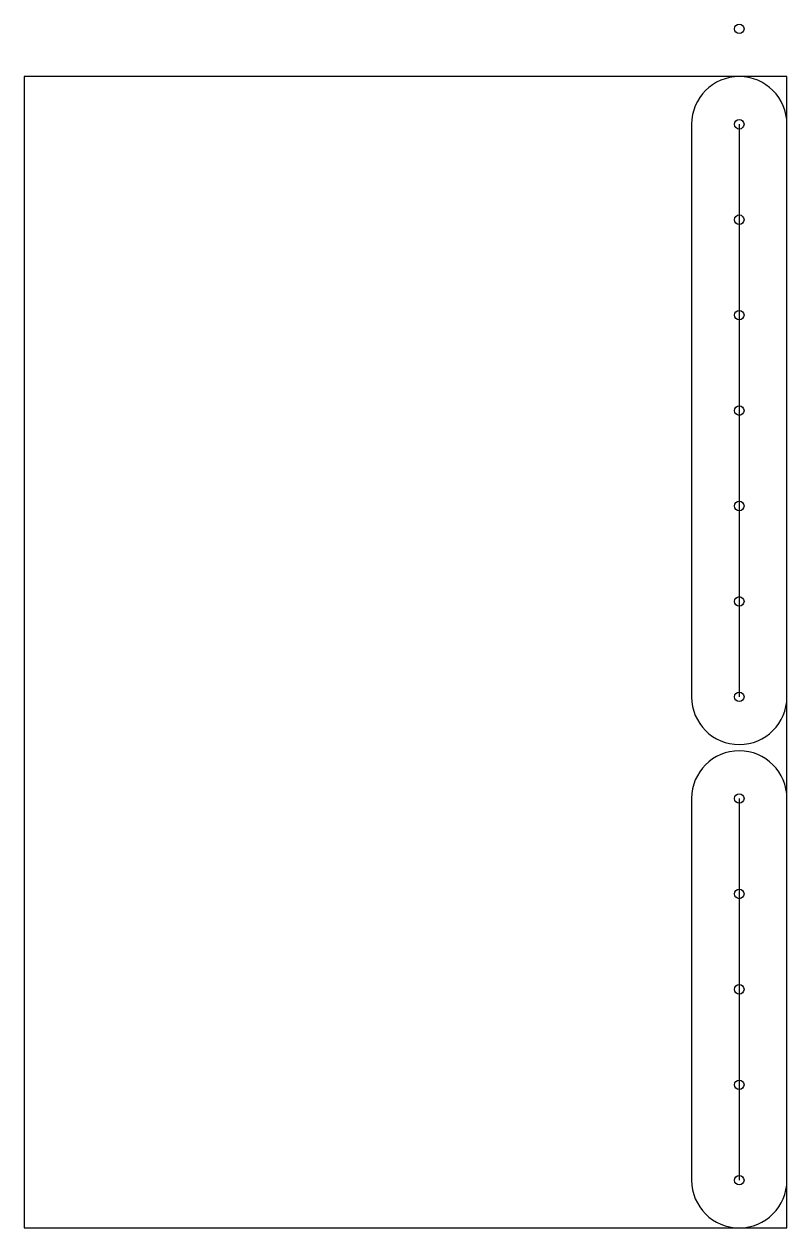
# Model space of a CAD drawing. Header units: millimetres. Extents: x -800 to 0, y -1207 to 55.
import ezdxf

# ---------------------------------------------------------------- set-up
doc = ezdxf.new("R2010")
doc.units = ezdxf.units.MM
doc.layers.get('0').update_dxf_attribs({"linetype": 'CONTINUOUS'})

msp = doc.modelspace()

# ---------------------------------------------------------------- linework, layer by layer
for p, q in [((-50, -50), (-50, -650)), ((-50, -756.5), (-50, -1156.5))]:
    msp.add_line(p, q)
msp.add_lwpolyline([(0, 0), (-800, 0), (-800, -1206.5), (0, -1206.5)], close=True)
for points in [[(-100, -50), (-100, -650, 1), (0, -650), (0, -50, 1)], [(-100, -756.5), (-100, -1156.5, 1), (0, -1156.5), (0, -756.5, 1)]]:
    msp.add_lwpolyline(points, format="xyb", close=True)
for centre in [(-50, 50), (-50, -50), (-50, -150), (-50, -250), (-50, -350), (-50, -450), (-50, -550), (-50, -650), (-50, -756.5), (-50, -856.5), (-50, -956.5), (-50, -1056.5), (-50, -1156.5)]:
    msp.add_circle(centre, 5)

doc.saveas('drawing.dxf')
